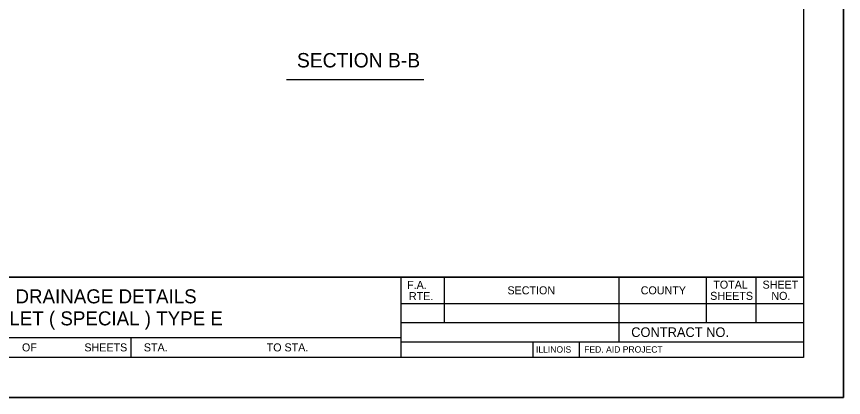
# Model space of a CAD drawing. Extents: x 56621 to 57301, y 43506 to 43946.
# Drawn here: x 57094.5 to 57301, y 43505.6 to 43600.7 of the extents above; entities that cross this region are included whole.
import ezdxf

# ---------------------------------------------------------------- set-up
doc = ezdxf.new("R2010")
doc.units = 0
for name, color, linetype in [('Level 48', 7, 'Continuous'), ('Sheets_50 Reference Boundary', 7, 'Continuous'), ('Sheets_General Details', 7, 'Continuous'), ('Sheets_Printer Plotting Border', 7, 'Continuous')]:
    doc.layers.add(name, color=color, linetype=linetype)

msp = doc.modelspace()

# ---------------------------------------------------------------- linework, layer by layer
at = {"layer": 'Level 48'}
msp.add_lwpolyline([(56621.02, 43945.56), (57301.02, 43945.56), (57301.02, 43505.56), (56621.02, 43505.56)], close=True, dxfattribs=at)
at = {"layer": 'Sheets_50 Reference Boundary'}
msp.add_lwpolyline([(56661.02, 43935.56), (57291.02, 43935.56), (57291.02, 43535.56), (56661.02, 43535.56)], close=True, dxfattribs=at)
at = {"layer": 'Sheets_General Details'}
for p, q in [((57301.02, 43505.56), (57301.02, 43945.56)), ((57161.95, 43584.93), (57196.23, 43584.93)), ((56661.02, 43535.56), (57291.02, 43535.56)), ((57190.5, 43535.56), (57190.5, 43515.56)), ((57201.3, 43535.56), (57201.3, 43524.26)), ((57244.9, 43535.56), (57244.9, 43519.46)), ((57266.75, 43535.56), (57266.75, 43524.26)), ((57279.16, 43535.56), (57279.16, 43524.26)), ((57190.5, 43529.06), (57291.02, 43529.06)), ((57190.5, 43524.26), (57291.02, 43524.26)), ((57036.5, 43520.56), (57190.5, 43520.56)), ((57123.02, 43520.56), (57123.02, 43515.56)), ((57190.5, 43519.46), (57291.02, 43519.46)), ((57223.45, 43519.46), (57223.45, 43515.56)), ((57235.05, 43519.46), (57235.05, 43515.56)), ((57301.02, 43505.56), (56621.02, 43505.56))]:
    msp.add_line(p, q, dxfattribs=at)
msp.add_lwpolyline([(56661.02, 43935.56), (57291.02, 43935.56), (57291.02, 43515.56), (56661.02, 43515.56)], close=True, dxfattribs=at)
at = {"layer": 'Sheets_Printer Plotting Border'}
msp.add_lwpolyline([(56621.02, 43505.56), (57301.02, 43505.56), (57301.02, 43945.56), (56621.02, 43945.56)], close=True, dxfattribs=at)

# ---------------------------------------------------------------- texts
at = {"layer": 'Sheets_General Details'}
for s, height, p in [('SECTION B-B', 3.6, (57164.54, 43587.96)), ('F.A.  ', 2, (57192.05, 43532.66)), ('TOTAL', 2, (57268.51, 43532.73)), ('SHEET', 2, (57280.81, 43532.73)), ('DRAINAGE DETAILS', 3.5, (57094.25, 43529.06)), ('SECTION', 2, (57217.11, 43531.31)), ('COUNTY', 2, (57250.39, 43531.31)), ('RTE.', 2, (57192.51, 43529.86)), ('SHEETS', 2, (57267.73, 43529.93)), ('NO.', 2, (57283.01, 43529.93)), ('INLET ( SPECIAL ) TYPE E', 3.5, (57088.04, 43523.56)), ('CONTRACT NO.      ', 2.4, (57248.01, 43520.66)), ('OF', 2, (57095.87, 43517.06)), ('SHEETS', 2, (57111.46, 43517.06)), ('STA.', 2, (57126.31, 43517.06)), ('TO STA.', 2, (57156.98, 43517.06)), ('ILLINOIS', 1.6, (57224.23, 43516.75)), ('FED. AID PROJECT', 1.6, (57236.26, 43516.75))]:
    msp.add_text(s, height=height, dxfattribs=at).set_placement(p)

doc.saveas('drawing.dxf')
